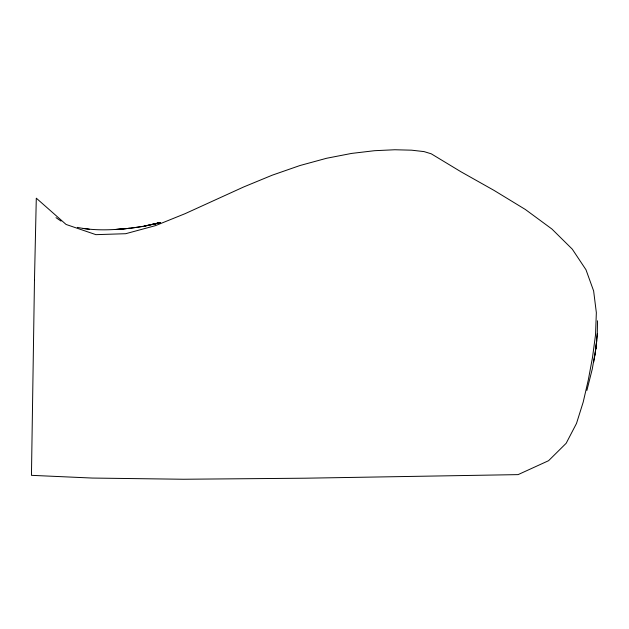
<?xml version="1.0" encoding="UTF-8"?>
<svg xmlns="http://www.w3.org/2000/svg" width="629" height="629" viewBox="0 0 629 629"><rect width="100%" height="100%" fill="white"/><g stroke="black" fill="none" stroke-linecap="round" stroke-linejoin="round"><path stroke-width="0.94" d="M597.243 333.787L595.907 348.254L597.267 334.463L597.534 320.774M595.907 348.254L596.764 340.651M594.892 355.173L596.009 347.53L592.266 369.05L586.888 390.436M593.674 362.1L595.01 354.434M160.332 222.54L144.694 226.031L160.332 222.54C145.661 226.542 130.502 228.571 115.343 229.499L129.495 228.319L144.709 226.126M129.503 228.264C112.19 230.072 94.476 230.914 77.312 227.368M83.17 228.461L89.247 229.215M61.044 221.109L56.012 217.65M34.477 280.188L31.45 475.335L92.282 478.056L183.526 479.251L305.191 478.205L518.099 474.62L548.567 460.711L566.171 443.28L576.502 423.427L583.217 402.041L588.327 379.822L592.526 357.28L595.529 334.801L596.347 312.637L593.627 290.928L585.984 269.755L572.272 249.139L551.94 229.042L525.325 209.457L493.985 190.367L460.986 171.788L431.258 153.814L424.064 151.605L411.578 150.182L394.792 149.757L374.554 150.701L351.611 153.413L326.577 158.272L299.97 165.529L272.215 175.192L243.651 186.978L185.099 213.671L155.449 225.646L125.706 233.705L95.907 234.656L66.1 224.467L36.293 198.182L34.477 280.188M160.364 222.658L152.509 224.459L160.364 222.658"/></g></svg>
